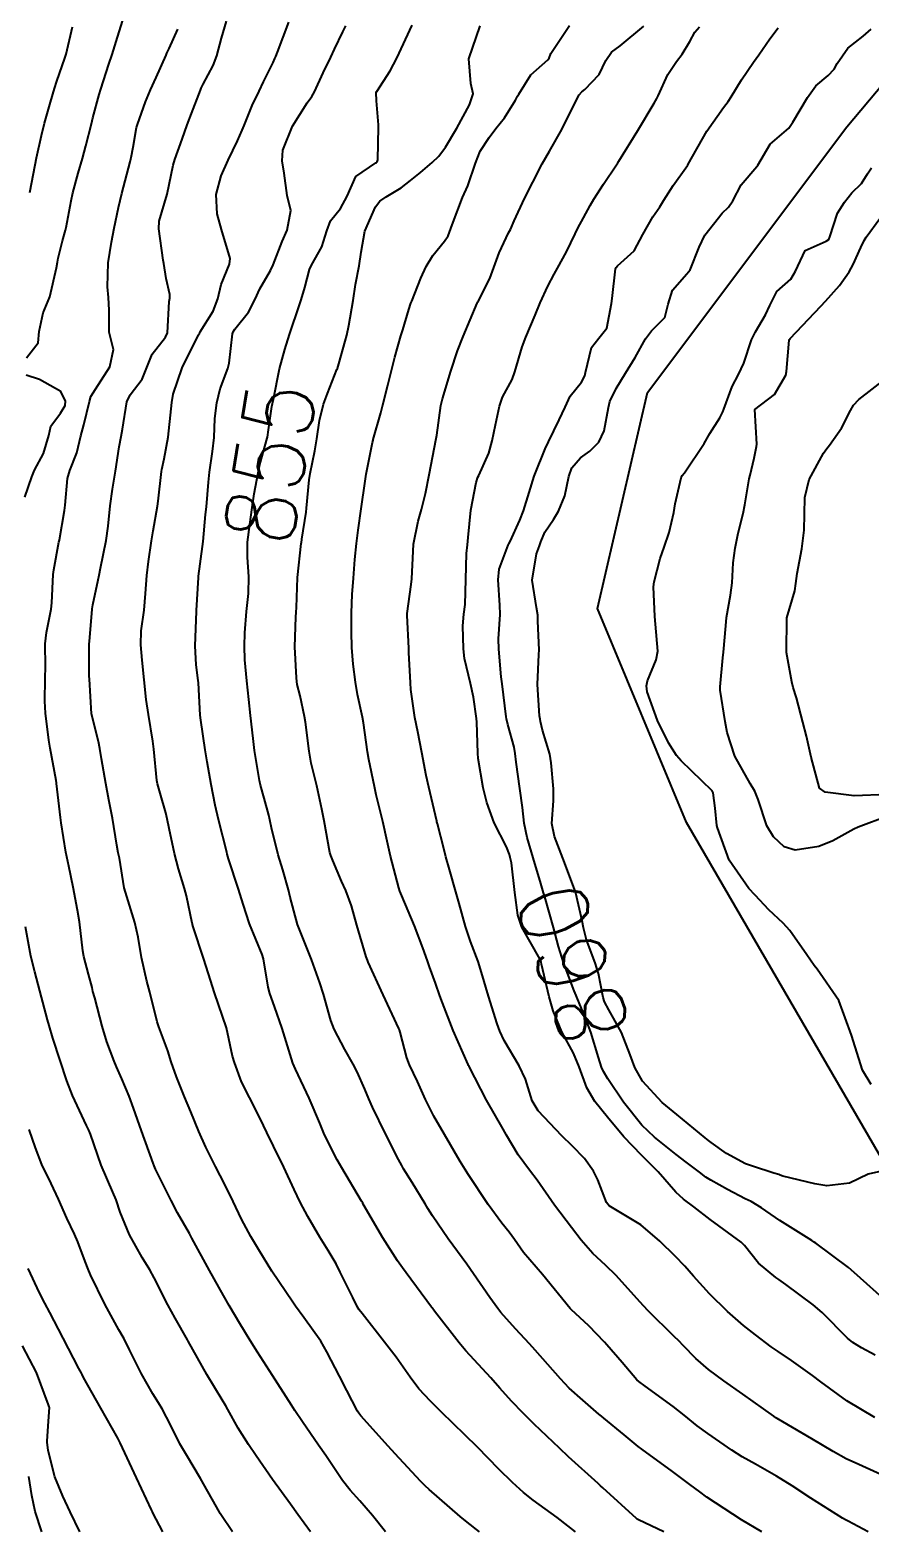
# Model space of a CAD drawing. Header units: metres. Extents: x 307586 to 320046, y 7427249 to 7434250.
# Drawn here: x 319528.7 to 319577.1, y 7427250 to 7427336.5 of the extents above; entities that cross this region are included whole.
import ezdxf
from ezdxf.enums import TextEntityAlignment as Align

# ---------------------------------------------------------------- set-up
doc = ezdxf.new("R2010")
doc.units = ezdxf.units.M
doc.header["$MEASUREMENT"] = 0
for name, color, linetype in [('Cotas', 45, 'Continuous'), ('Curvas de Nivel 1m', 11, 'Continuous'), ('Curvas de Nivel 5m', 15, 'Continuous'), ('Vias Secundárias', 230, 'Continuous')]:
    doc.layers.add(name, color=color, linetype=linetype)
doc.styles.add('Style-STANDARD', font='STANDARD.shx')

msp = doc.modelspace()

# ---------------------------------------------------------------- linework, layer by layer
at = {"layer": 'Curvas de Nivel 1m', "flags": 128}
for points, elevation in [([(319528.656, 7427327.159), (319528.665, 7427327.25), (319529.036, 7427329.153), (319529.323, 7427330.439), (319529.501, 7427331.147), (319529.847, 7427332.354), (319530.083, 7427333.138), (319530.216, 7427333.57), (319530.669, 7427334.893), (319530.732, 7427335.069), (319530.748, 7427335.129), (319531.12, 7427336.694)], 849), ([(319554.574, 7427249.95), (319554.39, 7427250.094), (319553.66, 7427250.665), (319553.451, 7427250.842), (319551.678, 7427252.391), (319551.431, 7427252.614), (319551.174, 7427252.868), (319549.706, 7427254.452), (319549.31, 7427254.894), (319547.73, 7427256.647), (319547.613, 7427256.793), (319547.541, 7427256.913), (319546.929, 7427258.106), (319546.494, 7427258.929), (319545.774, 7427260.332), (319545.419, 7427260.944), (319544.442, 7427262.308), (319543.966, 7427262.958), (319543.806, 7427263.185), (319542.61, 7427264.972), (319541.845, 7427266.216), (319541.563, 7427266.698), (319541.389, 7427266.987), (319540.854, 7427267.986), (319540.374, 7427269.002), (319539.887, 7427269.974), (319539.348, 7427271.016), (319538.8, 7427272.135), (319538.398, 7427273.025), (319537.94, 7427274.159), (319537.575, 7427275.036), (319537.102, 7427276.181), (319536.806, 7427277.048), (319536.608, 7427277.679), (319536.088, 7427279.059), (319535.997, 7427279.357), (319535.565, 7427281.065), (319535.399, 7427281.697), (319535.095, 7427283.069), (319534.891, 7427284.241), (319534.698, 7427285.074), (319534.093, 7427287.08), (319533.811, 7427288.786), (319533.752, 7427289.085), (319533.667, 7427289.539), (319533.408, 7427291.091), (319533.208, 7427292.149), (319533.029, 7427293.097), (319532.783, 7427294.502), (319532.683, 7427295.103), (319532.607, 7427295.514), (319532.213, 7427297.11), (319532.083, 7427299.111), (319532.076, 7427299.271), (319532.07, 7427301.112), (319532.082, 7427301.295), (319532.238, 7427303.11), (319532.239, 7427303.155), (319532.287, 7427303.386), (319532.595, 7427304.819), (319532.644, 7427305.105), (319532.719, 7427305.506), (319533.05, 7427307.099), (319533.162, 7427307.918), (319533.285, 7427309.096), (319533.412, 7427310.05), (319533.584, 7427311.092), (319533.802, 7427312.494), (319533.916, 7427313.087), (319533.991, 7427313.505), (319534.234, 7427315.083), (319534.437, 7427315.485), (319535.131, 7427316.389), (319535.396, 7427317.071), (319535.696, 7427317.832), (319536.47, 7427318.806), (319536.58, 7427319.058), (319536.689, 7427320.868), (319536.714, 7427321.057), (319536.722, 7427321.274), (319536.514, 7427322.203), (319536.372, 7427323.062), (319536.344, 7427323.244), (319536.078, 7427325.065), (319536.114, 7427325.508), (319536.573, 7427327.06), (319536.917, 7427328.729), (319537.014, 7427329.056), (319537.436, 7427330.227), (319537.727, 7427331.049), (319537.977, 7427331.699), (319538.48, 7427333.042), (319538.53, 7427333.156), (319538.648, 7427333.397), (319539.224, 7427334.473), (319539.425, 7427335.029), (319539.699, 7427336.04), (319539.997, 7427337.02)], 852), ([(319560.1, 7427249.95), (319559.656, 7427250.312), (319559.039, 7427250.776), (319557.673, 7427251.775), (319557.11, 7427252.231), (319556.464, 7427252.808), (319555.694, 7427253.561), (319554.454, 7427254.833), (319553.72, 7427255.551), (319552.387, 7427256.853), (319551.739, 7427257.486), (319551.079, 7427258.203), (319550.582, 7427258.878), (319549.77, 7427260.023), (319549.1, 7427260.897), (319547.799, 7427262.541), (319547.642, 7427262.753), (319547.544, 7427262.914), (319547.265, 7427263.465), (319546.545, 7427264.929), (319546.302, 7427265.397), (319545.845, 7427266.164), (319545.365, 7427266.945), (319544.677, 7427268.14), (319544.238, 7427268.956), (319543.884, 7427269.679), (319543.284, 7427270.966), (319542.696, 7427272.191), (319542.317, 7427272.976), (319541.935, 7427273.775), (319541.312, 7427274.99), (319540.861, 7427275.896), (319540.442, 7427277.003), (319540.342, 7427277.37), (319539.993, 7427279.01), (319539.288, 7427281.017), (319538.944, 7427282.11), (319538.659, 7427283.024), (319538.07, 7427284.828), (319538.017, 7427285.031), (319537.675, 7427286.622), (319537.568, 7427287.038), (319537.226, 7427288.165), (319536.997, 7427289.047), (319536.691, 7427290.495), (319536.573, 7427291.054), (319536.484, 7427291.392), (319536.158, 7427292.539), (319536.013, 7427293.062), (319535.975, 7427293.252), (319535.796, 7427295.064), (319535.737, 7427295.525), (319535.482, 7427297.067), (319535.366, 7427297.924), (319535.249, 7427299.07), (319535.118, 7427300.203), (319535.042, 7427301.072), (319535.077, 7427301.878), (319535.239, 7427303.07), (319535.328, 7427304.039), (319535.395, 7427305.069), (319535.501, 7427305.888), (319535.669, 7427307.067), (319535.751, 7427307.654), (319536.011, 7427309.063), (319536.057, 7427309.363), (319536.233, 7427311.061), (319536.251, 7427311.194), (319536.39, 7427311.809), (319536.625, 7427313.057), (319536.805, 7427314.677), (319536.832, 7427315.054), (319536.915, 7427315.53), (319537.429, 7427317.045), (319538.38, 7427318.939), (319538.426, 7427319.031), (319538.443, 7427319.061), (319538.474, 7427319.113), (319539.213, 7427320.302), (319539.479, 7427321.02), (319539.675, 7427321.854), (319540.161, 7427323.014), (319540.2, 7427323.343), (319539.701, 7427325.023), (319539.458, 7427325.923), (319539.385, 7427327.028), (319539.681, 7427328.115), (319540.092, 7427329.018), (319540.614, 7427330.12), (319540.892, 7427330.736), (319540.999, 7427331.006), (319541.465, 7427332.171), (319541.867, 7427332.998), (319542.126, 7427333.52), (319542.668, 7427334.636), (319542.78, 7427334.879), (319542.828, 7427334.988), (319542.926, 7427335.236), (319543.573, 7427336.977)], 853), ([(319565.196, 7427249.95), (319563.731, 7427250.65), (319563.663, 7427250.688), (319563.617, 7427250.72), (319561.68, 7427252.493), (319561.553, 7427252.613), (319561.413, 7427252.744), (319559.706, 7427254.289), (319559.181, 7427254.775), (319557.727, 7427256.17), (319557.412, 7427256.477), (319557.081, 7427256.8), (319556.414, 7427257.484), (319555.747, 7427258.233), (319555.214, 7427258.825), (319553.776, 7427260.388), (319553.39, 7427260.844), (319551.981, 7427262.678), (319551.841, 7427262.86), (319551.804, 7427262.912), (319550.34, 7427264.882), (319550.125, 7427265.175), (319549.84, 7427265.571), (319548.991, 7427266.899), (319547.872, 7427268.851), (319547.849, 7427268.887), (319547.837, 7427268.911), (319547.774, 7427269.011), (319546.634, 7427270.929), (319546.368, 7427271.393), (319545.916, 7427272.254), (319545.595, 7427272.943), (319545.36, 7427273.517), (319544.758, 7427274.952), (319543.97, 7427276.631), (319543.818, 7427276.962), (319543.727, 7427277.211), (319543.19, 7427278.968), (319542.758, 7427280.232), (319542.489, 7427280.983), (319542.393, 7427281.351), (319542.119, 7427282.989), (319542.047, 7427283.239), (319541.321, 7427284.998), (319540.943, 7427286.143), (319540.686, 7427287.004), (319540.11, 7427288.752), (319540.029, 7427289.011), (319539.998, 7427289.128), (319539.521, 7427291.016), (319539.328, 7427291.841), (319539.1, 7427293.021), (319538.864, 7427294.342), (319538.754, 7427295.024), (319538.503, 7427296.734), (319538.476, 7427297.027), (319538.364, 7427298.897), (319538.351, 7427299.029), (319538.246, 7427299.919), (319538.181, 7427301.031), (319538.251, 7427302.999), (319538.252, 7427303.03), (319538.253, 7427303.061), (319538.293, 7427303.697), (319538.374, 7427304.968), (319538.381, 7427305.029), (319538.612, 7427306.745), (319538.636, 7427307.027), (319538.786, 7427308.588), (319538.829, 7427309.025), (319538.945, 7427310.454), (319539.011, 7427311.024), (319539.19, 7427312.227), (319539.269, 7427313.021), (319539.315, 7427314.126), (319539.421, 7427315.02), (319539.626, 7427315.833), (319540.065, 7427317.014), (319540.145, 7427317.324), (319540.334, 7427319.011), (319540.367, 7427319.119), (319540.477, 7427319.274), (319541.247, 7427320.251), (319541.633, 7427320.999), (319541.915, 7427321.59), (319542.52, 7427322.651), (319542.675, 7427322.988), (319543.199, 7427324.324), (319543.491, 7427324.976), (319543.696, 7427326.104), (319543.48, 7427326.976), (319543.312, 7427328.26), (319543.189, 7427328.981), (319543.228, 7427329.6), (319543.794, 7427330.972), (319544.636, 7427332.315), (319544.915, 7427332.683), (319545.068, 7427332.956), (319545.565, 7427334.045), (319546.005, 7427334.947), (319546.216, 7427335.407), (319546.688, 7427336.405), (319546.872, 7427336.757)], 854), ([(319576.969, 7427249.95), (319575.811, 7427250.578), (319575.713, 7427250.629), (319575.664, 7427250.654), (319575.493, 7427250.753), (319573.676, 7427251.902), (319572.584, 7427252.611), (319571.691, 7427253.169), (319570.485, 7427253.854), (319569.707, 7427254.284), (319569.107, 7427254.656), (319567.723, 7427255.632), (319567.124, 7427256.076), (319566.362, 7427256.691), (319565.74, 7427257.184), (319564.127, 7427258.346), (319563.761, 7427258.615), (319563.647, 7427258.721), (319562.791, 7427259.711), (319561.913, 7427260.739), (319561.784, 7427260.883), (319560.863, 7427261.823), (319559.855, 7427262.769), (319559.804, 7427262.825), (319558.195, 7427264.786), (319557.837, 7427265.204), (319557.108, 7427266.064), (319556.579, 7427266.809), (319556.274, 7427267.231), (319555.862, 7427267.746), (319555.079, 7427268.828), (319553.899, 7427270.585), (319553.736, 7427270.842), (319553.456, 7427271.296), (319552.55, 7427272.854), (319551.939, 7427273.923), (319551.462, 7427274.867), (319550.993, 7427275.905), (319550.537, 7427276.882), (319550.379, 7427277.286), (319549.992, 7427278.753), (319549.955, 7427278.89), (319549.924, 7427278.961), (319549.012, 7427280.9), (319548.161, 7427282.789), (319548.112, 7427282.909), (319548.046, 7427283.1), (319547.509, 7427284.918), (319547.193, 7427286.032), (319546.859, 7427286.929), (319546.622, 7427287.456), (319546.11, 7427288.645), (319545.994, 7427288.941), (319545.948, 7427289.109), (319545.612, 7427290.945), (319545.489, 7427291.607), (319545.19, 7427292.95), (319544.876, 7427294.26), (319544.749, 7427294.954), (319544.544, 7427296.622), (319544.492, 7427296.957), (319544.225, 7427298.142), (319544.069, 7427298.8), (319544.041, 7427298.963), (319544.02, 7427299.179), (319543.923, 7427300.965), (319543.982, 7427302.667), (319544.005, 7427302.964), (319544.013, 7427303.239), (319544.076, 7427304.964), (319544.299, 7427306.926), (319544.304, 7427306.96), (319544.335, 7427307.176), (319544.576, 7427308.732), (319544.606, 7427308.957), (319544.746, 7427310.59), (319544.802, 7427310.956), (319545.084, 7427312.265), (319545.192, 7427312.952), (319545.351, 7427314.019), (319545.585, 7427314.948), (319545.811, 7427315.574), (319546.354, 7427316.941), (319546.379, 7427317.016), (319546.458, 7427317.273), (319546.83, 7427318.582), (319546.923, 7427318.933), (319547.043, 7427319.486), (319547.291, 7427320.928), (319547.43, 7427321.844), (319547.635, 7427322.923), (319547.751, 7427323.705), (319547.966, 7427324.919), (319548.567, 7427326.321), (319548.828, 7427326.65), (319549.197, 7427326.904), (319550.05, 7427327.429), (319550.587, 7427327.837), (319551.166, 7427328.313), (319551.837, 7427328.878), (319552.226, 7427329.254), (319552.612, 7427329.758), (319553.273, 7427330.86), (319553.985, 7427332.198), (319554.199, 7427332.847), (319554.073, 7427333.427), (319553.963, 7427334.851), (319554.611, 7427336.76)], 856), ([(319577.694, 7427253.266), (319576.434, 7427253.837), (319575.707, 7427254.174), (319574.954, 7427254.588), (319573.72, 7427255.314), (319572.053, 7427256.293), (319571.732, 7427256.482), (319571.645, 7427256.534), (319571.528, 7427256.623), (319569.752, 7427257.89), (319568.659, 7427258.661), (319567.769, 7427259.322), (319567.047, 7427259.952), (319566.314, 7427260.692), (319566.05, 7427260.96), (319565.788, 7427261.222), (319564.276, 7427262.715), (319563.81, 7427263.214), (319562.445, 7427264.734), (319561.839, 7427265.32), (319561.099, 7427266.004), (319560.429, 7427266.761), (319559.864, 7427267.491), (319558.896, 7427268.78), (319557.894, 7427270.22), (319557.458, 7427270.797), (319556.793, 7427271.688), (319556.128, 7427272.817), (319555.928, 7427273.175), (319554.965, 7427274.83), (319553.972, 7427276.779), (319553.942, 7427276.84), (319553.912, 7427276.902), (319553.045, 7427278.849), (319552.434, 7427280.438), (319552.285, 7427280.857), (319552.03, 7427281.579), (319551.693, 7427282.519), (319551.574, 7427282.867), (319551.313, 7427283.612), (319550.827, 7427284.882), (319550.09, 7427286.615), (319549.979, 7427286.891), (319549.913, 7427287.074), (319549.443, 7427288.897), (319549.252, 7427289.773), (319548.997, 7427290.901), (319548.622, 7427292.441), (319548.514, 7427292.906), (319548.186, 7427294.468), (319548.106, 7427294.911), (319547.879, 7427296.584), (319547.822, 7427296.916), (319547.538, 7427298.225), (319547.422, 7427298.922), (319547.297, 7427299.972), (319547.219, 7427300.926), (319547.183, 7427301.837), (319547.186, 7427302.926), (319547.236, 7427303.989), (319547.305, 7427304.925), (319547.389, 7427305.99), (319547.488, 7427306.923), (319547.584, 7427307.682), (319547.748, 7427308.919), (319547.98, 7427310.517), (319548.047, 7427310.915), (319548.401, 7427312.736), (319548.434, 7427312.878), (319548.441, 7427312.91), (319548.878, 7427314.454), (319548.993, 7427314.904), (319549.29, 7427316.056), (319549.502, 7427316.9), (319549.699, 7427317.663), (319550.043, 7427318.894), (319550.145, 7427319.235), (319550.498, 7427320.412), (319550.62, 7427320.771), (319550.662, 7427320.888), (319551.188, 7427322.212), (319551.488, 7427322.88), (319551.881, 7427323.528), (319552.545, 7427324.339), (319552.762, 7427324.655), (319552.849, 7427324.866), (319552.988, 7427325.295), (319553.599, 7427326.855), (319553.907, 7427327.526), (319554.344, 7427328.844), (319554.61, 7427329.529), (319555.125, 7427330.328), (319555.52, 7427330.831), (319556.009, 7427331.447), (319556.639, 7427332.47), (319556.765, 7427332.695), (319556.829, 7427332.818), (319557.531, 7427333.94), (319558.518, 7427334.802), (319558.59, 7427334.885), (319558.676, 7427335.156), (319559.767, 7427336.784)], 857), ([(319577.365, 7427256.556), (319575.747, 7427257.512), (319574.241, 7427258.595), (319573.767, 7427258.966), (319572.561, 7427259.826), (319571.78, 7427260.352), (319571.62, 7427260.461), (319571.39, 7427260.626), (319570.469, 7427261.319), (319569.795, 7427261.856), (319568.867, 7427262.659), (319567.818, 7427263.67), (319566.904, 7427264.684), (319566.407, 7427265.26), (319565.844, 7427265.845), (319564.968, 7427266.709), (319563.867, 7427267.649), (319562.037, 7427268.738), (319561.885, 7427268.946), (319561.391, 7427270.241), (319561.137, 7427270.751), (319560.631, 7427271.48), (319559.917, 7427272.214), (319559.321, 7427272.776), (319557.944, 7427274.214), (319557.615, 7427274.795), (319557.212, 7427276.048), (319556.865, 7427276.807), (319555.995, 7427278.267), (319555.733, 7427278.823), (319555.59, 7427279.241), (319555.088, 7427280.829), (319554.68, 7427282.19), (319554.486, 7427282.836), (319554.06, 7427283.973), (319553.762, 7427284.845), (319553.407, 7427286.171), (319553.214, 7427286.853), (319552.832, 7427288.14), (319552.63, 7427288.862), (319552.527, 7427289.265), (319552.142, 7427290.764), (319552.113, 7427290.87), (319552.102, 7427290.911), (319551.643, 7427292.875), (319551.5, 7427293.549), (319551.253, 7427294.879), (319551.015, 7427296.072), (319550.844, 7427296.884), (319550.62, 7427298.503), (319550.593, 7427298.886), (319550.505, 7427300.643), (319550.492, 7427300.888), (319550.398, 7427302.773), (319550.398, 7427302.889), (319550.63, 7427304.565), (319550.663, 7427304.887), (319550.739, 7427306.476), (319550.769, 7427306.886), (319551.029, 7427308.207), (319551.222, 7427308.881), (319551.449, 7427309.803), (319551.668, 7427310.877), (319551.789, 7427311.476), (319552.059, 7427312.873), (319552.107, 7427313.174), (319552.338, 7427314.871), (319552.353, 7427314.952), (319552.437, 7427315.258), (319552.921, 7427316.863), (319553.311, 7427318.017), (319553.626, 7427318.853), (319554.437, 7427320.776), (319554.47, 7427320.84), (319554.504, 7427320.908), (319555.164, 7427322.186), (319555.403, 7427322.831), (319555.698, 7427323.666), (319556.251, 7427324.823), (319556.349, 7427325.028), (319556.56, 7427325.511), (319557.169, 7427326.811), (319557.639, 7427327.752), (319558.189, 7427328.796), (319558.61, 7427329.541), (319559.325, 7427330.789), (319559.964, 7427332.108), (319560.323, 7427332.775), (319560.473, 7427332.945), (319560.648, 7427333.092), (319561.463, 7427333.959), (319561.844, 7427334.758), (319562.188, 7427335.245), (319562.682, 7427335.611), (319564.048, 7427336.73)], 858), ([(319577.367, 7427260.144), (319576.588, 7427260.568), (319576.086, 7427260.876), (319575.788, 7427261.125), (319574.327, 7427262.595), (319573.809, 7427263.035), (319572.235, 7427264.208), (319571.831, 7427264.495), (319571.649, 7427264.623), (319570.649, 7427265.446), (319569.851, 7427266.451), (319569.657, 7427266.652), (319567.872, 7427267.961), (319566.933, 7427268.684), (319566.327, 7427269.133), (319565.891, 7427269.539), (319564.867, 7427270.71), (319563.912, 7427271.676), (319562.896, 7427272.73), (319561.94, 7427273.861), (319561.221, 7427274.751), (319560.749, 7427275.546), (319560.315, 7427276.765), (319559.985, 7427277.548), (319559.309, 7427278.777), (319558.812, 7427279.985), (319558.578, 7427280.784), (319558.153, 7427282.677), (319558.122, 7427282.789), (319558.046, 7427282.978), (319557.017, 7427284.806), (319556.771, 7427285.501), (319556.6, 7427286.812), (319556.414, 7427288.52), (319556.347, 7427288.817), (319556.299, 7427288.992), (319556.129, 7427289.445), (319555.41, 7427290.827), (319554.987, 7427291.999), (319554.786, 7427292.834), (319554.495, 7427294.531), (319554.471, 7427294.837), (319554.418, 7427296.631), (319554.401, 7427296.838), (319554.231, 7427298.057), (319554.057, 7427298.843), (319553.707, 7427300.298), (319553.646, 7427300.849), (319553.6, 7427302.174), (319553.674, 7427302.849), (319553.738, 7427303.402), (319553.786, 7427304.848), (319553.83, 7427306.349), (319553.878, 7427306.847), (319553.923, 7427307.262), (319554.066, 7427308.844), (319554.379, 7427310.442), (319554.481, 7427310.74), (319554.528, 7427310.839), (319555.102, 7427312.127), (319555.299, 7427312.831), (319555.484, 7427313.762), (319555.716, 7427314.827), (319555.905, 7427315.358), (319556.449, 7427316.379), (319556.616, 7427316.818), (319557.032, 7427318.254), (319557.242, 7427318.809), (319557.779, 7427320.084), (319558.07, 7427320.796), (319558.513, 7427321.756), (319558.868, 7427322.438), (319559.067, 7427322.785), (319559.586, 7427323.73), (319560.088, 7427324.775), (319560.243, 7427325.086), (319560.562, 7427325.7), (319560.94, 7427326.395), (319561.16, 7427326.764), (319561.719, 7427327.626), (319562.473, 7427328.751), (319562.524, 7427328.831), (319562.605, 7427328.96), (319563.698, 7427330.734), (319564.639, 7427332.308), (319564.79, 7427332.57), (319564.86, 7427332.718), (319565.422, 7427333.952), (319565.934, 7427334.707), (319566.252, 7427335.13), (319566.685, 7427335.859), (319566.989, 7427336.398), (319567.258, 7427336.694)], 859), ([(319549.161, 7427249.95), (319548.399, 7427250.903), (319547.671, 7427251.743), (319547.117, 7427252.358), (319546.683, 7427252.925), (319545.704, 7427254.36), (319545.297, 7427254.944), (319544.377, 7427256.303), (319543.935, 7427256.958), (319543.736, 7427257.256), (319542.636, 7427258.971), (319541.773, 7427260.317), (319541.349, 7427260.987), (319540.759, 7427261.962), (319540.141, 7427263.005), (319539.811, 7427263.572), (319539.002, 7427265.018), (319537.998, 7427266.882), (319537.92, 7427267.029), (319537.854, 7427267.144), (319537.169, 7427268.343), (319536.793, 7427269.046), (319535.9, 7427270.862), (319535.813, 7427271.061), (319535.754, 7427271.212), (319535.086, 7427273.068), (319534.634, 7427274.382), (319534.376, 7427275.076), (319533.963, 7427276.066), (319533.648, 7427276.761), (319533.504, 7427277.087), (319533.093, 7427278.202), (319532.83, 7427279.097), (319532.39, 7427280.732), (319532.291, 7427281.106), (319532.239, 7427281.321), (319532.033, 7427282.099), (319531.77, 7427283.113), (319531.711, 7427283.45), (319531.523, 7427285.115), (319531.408, 7427285.788), (319531.155, 7427287.119), (319530.898, 7427288.329), (319530.729, 7427289.124), (319530.451, 7427290.814), (319530.415, 7427291.127), (319530.197, 7427293.096), (319530.189, 7427293.13), (319530.165, 7427293.265), (319529.82, 7427295.134), (319529.754, 7427295.577), (319529.557, 7427297.137), (319529.515, 7427297.842), (319529.543, 7427299.137), (319529.549, 7427299.831), (319529.543, 7427301.137), (319529.616, 7427301.79), (319529.887, 7427303.134), (319529.922, 7427303.5), (319530, 7427305.133), (319530.036, 7427305.412), (319530.332, 7427306.992), (319530.356, 7427307.106), (319530.358, 7427307.13), (319530.65, 7427308.827), (319530.688, 7427309.127), (319530.826, 7427310.676), (319530.958, 7427311.124), (319531.366, 7427312.147), (319531.596, 7427313.118), (319531.764, 7427313.765), (319532.1, 7427315.113), (319532.162, 7427315.386), (319532.44, 7427315.811), (319533.272, 7427317.098), (319533.472, 7427318.104), (319533.23, 7427319.099), (319533.228, 7427320.363), (319533.191, 7427321.1), (319533.119, 7427321.711), (319533.169, 7427323.1), (319533.353, 7427324.285), (319533.509, 7427325.096), (319533.758, 7427326.285), (319533.951, 7427327.089), (319534.436, 7427328.927), (319534.478, 7427329.082), (319534.502, 7427329.174), (319534.603, 7427329.759), (319534.8, 7427330.899), (319534.848, 7427331.078), (319535.324, 7427332.385), (319535.616, 7427333.07), (319535.935, 7427333.786), (319536.501, 7427335.062), (319536.556, 7427335.179), (319536.677, 7427335.444), (319537.177, 7427336.567)], 851), ([(319577.905, 7427270.789), (319576.977, 7427270.564), (319575.898, 7427270.061), (319574.597, 7427269.892), (319573.897, 7427270.022), (319572.061, 7427270.458), (319571.902, 7427270.523), (319571.826, 7427270.545), (319571.539, 7427270.625), (319570.303, 7427271.04), (319569.908, 7427271.172), (319568.811, 7427271.764), (319567.92, 7427272.406), (319567.768, 7427272.519), (319567.571, 7427272.675), (319565.943, 7427274.013), (319565.108, 7427274.708), (319563.965, 7427275.94), (319563.519, 7427276.725), (319563.253, 7427277.458), (319562.757, 7427278.732), (319562.016, 7427280.047), (319561.772, 7427280.495), (319561.695, 7427280.745), (319561.434, 7427282.147), (319561.234, 7427282.752), (319560.735, 7427284.087), (319560.571, 7427284.763), (319560.491, 7427285.178), (319560.115, 7427286.77), (319560.094, 7427286.839), (319559.37, 7427288.778), (319558.891, 7427290.027), (319558.748, 7427290.784), (319558.843, 7427292.097), (319558.827, 7427292.783), (319558.693, 7427294.277), (319558.619, 7427294.786), (319558.207, 7427296.157), (319558.085, 7427296.665), (319558.061, 7427296.792), (319558.028, 7427296.98), (319557.913, 7427298.795), (319557.993, 7427300.527), (319558.002, 7427300.794), (319557.934, 7427302.45), (319557.926, 7427302.795), (319557.847, 7427303.24), (319557.609, 7427304.801), (319557.849, 7427306.318), (319558.026, 7427306.795), (319558.107, 7427307.023), (319558.345, 7427307.567), (319558.833, 7427308.308), (319559.115, 7427308.782), (319559.482, 7427309.669), (319559.71, 7427310.777), (319559.885, 7427311.278), (319560.394, 7427311.852), (319560.928, 7427312.234), (319561.441, 7427312.76), (319561.757, 7427313.412), (319562, 7427314.754), (319562.087, 7427315.103), (319562.444, 7427315.853), (319562.977, 7427316.742), (319563.551, 7427317.65), (319564.136, 7427318.725), (319564.487, 7427319.174), (319565.251, 7427319.956), (319565.454, 7427320.71), (319565.689, 7427321.531), (319566.521, 7427322.461), (319566.711, 7427322.697), (319567.238, 7427323.994), (319567.562, 7427324.685), (319568.566, 7427325.968), (319568.928, 7427326.308), (319569.166, 7427326.664), (319569.649, 7427327.597), (319570.552, 7427328.651), (319570.578, 7427328.676), (319570.604, 7427328.732), (319571.33, 7427329.928), (319572.125, 7427330.635), (319572.393, 7427330.865), (319572.629, 7427331.204), (319573.478, 7427332.617), (319573.955, 7427333.308), (319574.662, 7427333.885), (319575.015, 7427334.251), (319575.195, 7427334.595), (319575.798, 7427335.473), (319576.689, 7427336.17), (319577.151, 7427336.573)], 861), ([(319577.145, 7427275.742), (319576.637, 7427276.57), (319576.003, 7427278.58), (319575.291, 7427280.587), (319574.041, 7427282.382), (319573.862, 7427282.602), (319573.443, 7427283.215), (319572.466, 7427284.616), (319572.077, 7427285.029), (319571.254, 7427285.802), (319570.462, 7427286.644), (319570.099, 7427287.034), (319568.954, 7427288.662), (319568.282, 7427290.528), (319568.258, 7427290.669), (319568.153, 7427291.671), (319568.046, 7427292.556), (319567.976, 7427292.673), (319566.188, 7427294.403), (319565.934, 7427294.703), (319565.473, 7427295.435), (319564.837, 7427296.714), (319564.238, 7427298.371), (319564.187, 7427298.721), (319564.246, 7427299.005), (319564.76, 7427300.213), (319564.852, 7427300.714), (319564.72, 7427302.274), (319564.676, 7427302.716), (319564.606, 7427304.419), (319564.64, 7427304.717), (319564.991, 7427306.048), (319565.208, 7427306.711), (319565.495, 7427307.56), (319565.77, 7427308.706), (319565.857, 7427309.216), (319566.197, 7427310.702), (319566.255, 7427310.831), (319566.386, 7427310.989), (319567.525, 7427312.683), (319567.838, 7427313.252), (319568.425, 7427314.173), (319568.592, 7427314.507), (319568.644, 7427314.668), (319569.133, 7427315.976), (319569.494, 7427316.66), (319569.798, 7427317.322), (319570.251, 7427318.652), (319570.318, 7427318.818), (319570.488, 7427319.119), (319571.047, 7427320.095), (319571.313, 7427320.642), (319571.705, 7427321.444), (319572.518, 7427322.156), (319572.775, 7427322.626), (319573.344, 7427323.814), (319574.549, 7427324.348), (319574.705, 7427324.444), (319574.768, 7427324.598), (319575.207, 7427325.953), (319575.604, 7427326.59), (319576.028, 7427327.139), (319576.589, 7427327.675), (319576.941, 7427328.232), (319577.171, 7427328.571)], 862), ([(319578.15, 7427291.216), (319576.399, 7427290.576), (319576.142, 7427290.46), (319574.941, 7427289.785), (319574.131, 7427289.448), (319572.757, 7427289.242), (319572.131, 7427289.436), (319571.512, 7427290.012), (319571.126, 7427290.64), (319570.629, 7427292.175), (319570.433, 7427292.647), (319570.17, 7427293.095), (319569.279, 7427294.659), (319568.851, 7427296.019), (319568.735, 7427296.665), (319568.447, 7427298.461), (319568.444, 7427298.668), (319568.601, 7427300.325), (319568.638, 7427300.666), (319568.761, 7427302.183), (319568.81, 7427302.665), (319569.03, 7427303.934), (319569.129, 7427304.662), (319569.186, 7427305.799), (319569.314, 7427306.66), (319569.486, 7427307.518), (319569.761, 7427308.656), (319569.864, 7427309.158), (319570.116, 7427310.653), (319570.174, 7427310.863), (319570.395, 7427311.847), (319570.537, 7427312.513), (319570.556, 7427312.648), (319570.433, 7427314.65), (319571.572, 7427315.509), (319572.225, 7427316.632), (319572.262, 7427316.825), (319572.41, 7427318.631), (319572.431, 7427318.683), (319572.484, 7427318.745), (319574.239, 7427320.604), (319574.506, 7427320.882), (319575.32, 7427321.787), (319575.887, 7427322.586), (319576.116, 7427322.997), (319576.544, 7427323.972), (319576.738, 7427324.389), (319576.866, 7427324.575), (319577.647, 7427325.647)], 863), ([(319578.061, 7427292.451), (319576.161, 7427292.372), (319574.496, 7427292.597), (319574.166, 7427292.826), (319573.685, 7427294.608), (319573.411, 7427295.817), (319573.208, 7427296.615), (319572.835, 7427298.02), (319572.656, 7427298.624), (319572.569, 7427298.948), (319572.263, 7427300.63), (319572.283, 7427302.63), (319572.738, 7427304.192), (319572.811, 7427304.623), (319572.888, 7427305.191), (319573.158, 7427306.618), (319573.279, 7427307.686), (319573.301, 7427308.616), (319573.324, 7427309.568), (319573.572, 7427310.612), (319574.398, 7427312.132), (319574.596, 7427312.403), (319574.746, 7427312.597), (319575.442, 7427313.566), (319575.956, 7427314.585), (319576.124, 7427314.896), (319576.439, 7427315.219), (319578.14, 7427316.555)], 864), ([(319540.327, 7427249.95), (319539.662, 7427250.952), (319539.626, 7427251.01), (319539.579, 7427251.096), (319538.498, 7427253.022), (319537.703, 7427254.361), (319537.307, 7427255.036), (319536.77, 7427256.091), (319536.271, 7427257.052), (319536.067, 7427257.385), (319535.741, 7427257.908), (319535.091, 7427259.067), (319534.392, 7427260.455), (319534.08, 7427261.077), (319533.788, 7427261.596), (319532.967, 7427263.088), (319532.153, 7427264.772), (319532.013, 7427265.098), (319531.837, 7427265.547), (319531.409, 7427266.667), (319531.224, 7427267.109), (319530.789, 7427268.043), (319530.31, 7427269.123), (319529.886, 7427270.027), (319529.351, 7427271.136), (319528.971, 7427272.081), (319528.612, 7427273.143)], 849), ([(319536.321, 7427249.95), (319535.741, 7427251.059), (319535.716, 7427251.112), (319535.664, 7427251.217), (319534.8, 7427253.069), (319533.986, 7427254.8), (319533.851, 7427255.079), (319533.716, 7427255.352), (319532.745, 7427257.09), (319531.75, 7427258.847), (319531.674, 7427259.023), (319531.639, 7427259.102), (319531.485, 7427259.377), (319530.568, 7427261.118), (319530.299, 7427261.633), (319529.798, 7427262.592), (319529.519, 7427263.133), (319529.208, 7427263.74), (319528.558, 7427265.143)], 848), ([(319531.542, 7427249.95), (319530.975, 7427251.11), (319530.559, 7427252.004), (319530.084, 7427253.124), (319529.706, 7427254.637), (319529.659, 7427255.131), (319529.659, 7427255.185), (319529.725, 7427256.33), (319529.777, 7427257.129), (319529.77, 7427257.166), (319529.734, 7427257.275), (319529.027, 7427259.137), (319528.235, 7427260.687)], 847), ([(319529.339, 7427249.95), (319528.959, 7427251.137), (319528.767, 7427252.044), (319528.587, 7427253.141)], 846)]:
    msp.add_lwpolyline(points, dxfattribs=dict(at, elevation=elevation))
at = {"layer": 'Curvas de Nivel 5m', "flags": 128}
for points, elevation in [([(319528.458, 7427317.616), (319529.132, 7427318.478), (319529.192, 7427319.143), (319529.419, 7427320.216), (319529.797, 7427321.141), (319530.184, 7427322.8), (319530.243, 7427323.134), (319530.293, 7427323.367), (319530.542, 7427324.37), (319530.705, 7427324.974), (319530.744, 7427325.128), (319531.031, 7427326.663), (319531.133, 7427327.124), (319531.444, 7427328.262), (319531.681, 7427329.119), (319531.871, 7427329.85), (319532.197, 7427331.114), (319532.286, 7427331.454), (319532.64, 7427332.795), (319532.736, 7427333.109), (319533.214, 7427334.552), (319533.393, 7427335.099), (319533.701, 7427336.113), (319534.009, 7427337.09)], 850), ([(319570.844, 7427249.95), (319569.663, 7427250.65), (319567.676, 7427251.964), (319567.262, 7427252.259), (319566.693, 7427252.685), (319565.694, 7427253.434), (319563.922, 7427254.718), (319563.715, 7427254.88), (319562.904, 7427255.545), (319561.731, 7427256.518), (319561.608, 7427256.618), (319561.45, 7427256.744), (319560.525, 7427257.539), (319559.748, 7427258.247), (319559.232, 7427258.775), (319557.778, 7427260.431), (319557.446, 7427260.795), (319556.64, 7427261.656), (319555.801, 7427262.603), (319555.626, 7427262.822), (319555.172, 7427263.466), (319554.222, 7427264.836), (319553.838, 7427265.375), (319552.77, 7427266.851), (319551.866, 7427268.174), (319551.596, 7427268.59), (319551.431, 7427268.867), (319550.683, 7427270.086), (319550.188, 7427270.886), (319550.085, 7427271.068), (319549.908, 7427271.408), (319549.146, 7427272.898), (319548.409, 7427274.442), (319548.199, 7427274.908), (319547.959, 7427275.473), (319547.519, 7427276.467), (319547.282, 7427276.92), (319546.813, 7427277.759), (319546.19, 7427278.937), (319546, 7427279.429), (319545.572, 7427280.945), (319545.37, 7427281.606), (319544.889, 7427282.952), (319544.073, 7427284.96), (319543.664, 7427286.542), (319543.559, 7427286.968), (319543.236, 7427288.105), (319542.965, 7427288.977), (319542.585, 7427290.534), (319542.494, 7427290.985), (319542.427, 7427291.267), (319542.155, 7427292.235), (319541.954, 7427292.992), (319541.899, 7427293.261), (319541.608, 7427294.996), (319541.515, 7427295.681), (319541.38, 7427296.998), (319541.284, 7427297.938), (319541.159, 7427299.001), (319541.036, 7427300.217), (319541.016, 7427301.002), (319541.049, 7427301.781), (319541.149, 7427303.001), (319541.252, 7427304.047), (319541.267, 7427305), (319541.192, 7427306.134), (319541.204, 7427307.001), (319541.332, 7427308.011), (319541.463, 7427308.999), (319541.579, 7427309.783), (319541.804, 7427310.996), (319541.91, 7427311.473), (319542.331, 7427312.991), (319542.345, 7427313.05), (319542.41, 7427313.472), (319542.604, 7427314.814), (319542.638, 7427314.987), (319542.698, 7427315.248), (319543.051, 7427316.981), (319543.345, 7427318.102), (319543.624, 7427318.973), (319544.203, 7427320.668), (319544.299, 7427320.963), (319544.51, 7427321.675), (319544.77, 7427322.708), (319544.881, 7427322.956), (319545.473, 7427324.016), (319545.761, 7427324.948), (319545.982, 7427325.522), (319546.566, 7427326.234), (319546.939, 7427326.935), (319547.45, 7427328.067), (319548.602, 7427328.856), (319548.642, 7427328.88), (319548.677, 7427328.919), (319548.715, 7427329.029), (319548.753, 7427330.918), (319548.75, 7427331.044), (319548.638, 7427332.433), (319548.613, 7427332.92), (319548.619, 7427332.945), (319548.644, 7427332.977), (319549.414, 7427334.157), (319549.809, 7427334.903), (319550.692, 7427336.8)], 855), ([(319577.816, 7427263.427), (319576.523, 7427264.57), (319576.167, 7427264.906), (319575.839, 7427265.195), (319573.947, 7427266.599), (319573.854, 7427266.662), (319573.717, 7427266.74), (319571.872, 7427267.901), (319570.817, 7427268.636), (319570.23, 7427268.988), (319569.888, 7427269.153), (319568.872, 7427269.681), (319567.898, 7427270.222), (319567.624, 7427270.398), (319567.25, 7427270.68), (319566.485, 7427271.268), (319565.913, 7427271.709), (319564.654, 7427272.713), (319563.933, 7427273.4), (319562.875, 7427274.731), (319561.966, 7427276.058), (319561.715, 7427276.488), (319561.603, 7427276.746), (319561.426, 7427277.304), (319560.98, 7427278.755), (319560.709, 7427279.458), (319560.174, 7427280.768), (319560.133, 7427280.878), (319560.027, 7427281.13), (319559.418, 7427282.776), (319559.133, 7427283.703), (319558.836, 7427284.782), (319558.327, 7427286.551), (319558.259, 7427286.788), (319558.101, 7427287.325), (319557.672, 7427288.797), (319557.314, 7427289.982), (319557.152, 7427290.805), (319557.058, 7427291.713), (319556.897, 7427292.809), (319556.68, 7427294.318), (319556.626, 7427294.814), (319556.559, 7427295.177), (319556.21, 7427296.496), (319556.131, 7427296.821), (319556.113, 7427296.923), (319555.871, 7427298.824), (319555.828, 7427299.243), (319555.68, 7427300.826), (319555.67, 7427301.425), (319555.753, 7427302.825), (319555.747, 7427303.37), (319555.638, 7427304.827), (319555.702, 7427305.444), (319556.223, 7427306.821), (319556.259, 7427306.896), (319556.336, 7427307.035), (319556.901, 7427308.266), (319557.107, 7427308.809), (319557.43, 7427309.861), (319557.713, 7427310.8), (319558.4, 7427312.475), (319558.506, 7427312.685), (319558.551, 7427312.789), (319559.154, 7427314.051), (319559.51, 7427314.779), (319559.796, 7427315.42), (319560.447, 7427316.221), (319560.635, 7427316.585), (319560.674, 7427316.768), (319561.025, 7427318.215), (319561.449, 7427318.76), (319561.905, 7427319.34), (319562.169, 7427320.753), (319562.224, 7427321.035), (319562.417, 7427322.751), (319562.443, 7427322.832), (319562.525, 7427322.922), (319563.48, 7427323.795), (319563.991, 7427324.728), (319564.563, 7427325.757), (319564.96, 7427326.325), (319565.192, 7427326.714), (319565.733, 7427327.562), (319566.558, 7427328.7), (319566.577, 7427328.726), (319566.604, 7427328.785), (319567.678, 7427330.684), (319568.637, 7427332.051), (319568.903, 7427332.405), (319569.076, 7427332.666), (319569.672, 7427333.65), (319570.369, 7427334.655), (319570.677, 7427335.09), (319571.313, 7427336.017), (319571.777, 7427336.639)], 860), ([(319528.36, 7427309.599), (319528.765, 7427310.758), (319528.93, 7427311.145), (319529.43, 7427312.103), (319529.745, 7427313.137), (319529.856, 7427313.691), (319530.423, 7427314.438), (319530.685, 7427314.872), (319530.704, 7427315.127), (319530.438, 7427315.684), (319529.213, 7427316.375), (319528.448, 7427316.617)], 850), ([(319544.823, 7427249.95), (319544.104, 7427250.956), (319543.669, 7427251.549), (319542.647, 7427252.97), (319541.703, 7427254.344), (319541.265, 7427254.987), (319540.662, 7427255.936), (319540.061, 7427257.005), (319539.948, 7427257.22), (319539.739, 7427257.573), (319538.845, 7427259.019), (319537.782, 7427260.949), (319537.737, 7427261.031), (319537.02, 7427262.266), (319536.61, 7427263.048), (319535.826, 7427264.597), (319535.572, 7427265.063), (319535.133, 7427265.774), (319534.402, 7427267.075), (319533.866, 7427268.382), (319533.62, 7427269.083), (319533.436, 7427269.528), (319532.772, 7427271.091), (319532.139, 7427272.879), (319532.06, 7427273.099), (319531.927, 7427273.378), (319531.105, 7427275.113), (319530.782, 7427275.943), (319530.394, 7427277.126), (319529.986, 7427278.403), (319529.759, 7427279.132), (319529.673, 7427279.458), (319529.233, 7427281.138), (319528.933, 7427282.242), (319528.713, 7427283.143), (319528.395, 7427284.82)], 850)]:
    msp.add_lwpolyline(points, dxfattribs=dict(at, elevation=elevation))
at = {"layer": 'Vias Secundárias', "elevation": 896.91}
msp.add_lwpolyline([(319592.231, 7427249.95), (319584.399, 7427260.007), (319566.496, 7427290.849), (319561.378, 7427303.182), (319564.253, 7427315.625), (319575.752, 7427330.94), (319594.965, 7427353.832), (319603.596, 7427369.511), (319609.352, 7427382.793), (319614.147, 7427401.007), (319614.95, 7427421.465), (319613.355, 7427435.867), (319607.605, 7427452.33), (319587.136, 7427489.55)], dxfattribs=at)
msp.add_lwpolyline([(319592.231, 7427249.95), (319584.399, 7427260.007), (319566.496, 7427290.849), (319561.378, 7427303.182), (319564.253, 7427315.625), (319575.752, 7427330.94), (319594.965, 7427353.832), (319603.596, 7427369.511), (319609.352, 7427382.793), (319614.147, 7427401.007), (319614.95, 7427421.465), (319613.355, 7427435.867), (319607.605, 7427452.33), (319587.136, 7427489.55)], dxfattribs=at)

# ---------------------------------------------------------------- texts
at = {"layer": 'Cotas', "style": 'Style-STANDARD'}
for s, rotation, p in [('855', 80.7524, (319542.498, 7427311.566, 855)), ('860', 109.42673, (319559.921, 7427282.688, 860))]:
    msp.add_text(s, height=4, rotation=rotation, dxfattribs=at).set_placement(p, align=Align.MIDDLE_CENTER)

doc.saveas('drawing.dxf')
